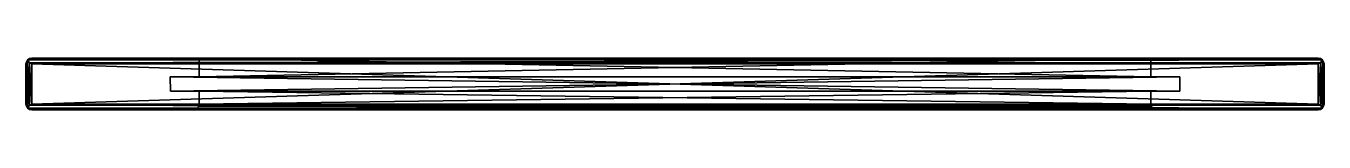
# Model space of a CAD drawing. Header units: centimetres. Extents: x -22.5 to 22.5, y -1.8 to 0.
import ezdxf

# ---------------------------------------------------------------- set-up
doc = ezdxf.new("R2010")
doc.units = ezdxf.units.CM
doc.header["$MEASUREMENT"] = 0
doc.layers.add('CAB_DOOR_GLASS', color=254, linetype='Continuous')
doc.layers.add('CAB_DOORS', color=31, linetype='Continuous')

msp = doc.modelspace()

# ---------------------------------------------------------------- meshes
at = {"layer": 'CAB_DOOR_GLASS', "color": 254}
mesh = msp.add_polyface(dxfattribs=at)
corners = [(-17.493, -1.15, 5.002), (-17.493, -1.15, 61.293), (-17.498, -0.65, 4.998), (-17.498, -0.65, 61.298), (17.498, -1.15, 61.293), (17.502, -0.65, 61.298), (17.498, -1.15, 5.002), (17.502, -0.65, 4.998)]
mesh.append_faces([[corners[k] for k in face] for face in [(2, 1, 3), (3, 4, 5), (5, 6, 7), (7, 0, 2), (1, 6, 4), (5, 2, 3)]], dxfattribs={"vtx0": -1, "color": 254})
mesh.append_faces([[corners[k] for k in face] for face in [(0, 1, 2), (1, 4, 3), (4, 6, 5), (6, 0, 7), (0, 6, 1), (7, 2, 5)]], dxfattribs={"vtx1": -1, "color": 254})
at = {"layer": 'CAB_DOORS', "color": 31}
mesh = msp.add_polyface(dxfattribs=at)
corners = [(-16.7, -1.8, 60.5), (-16.7, -1.8, 5.8), (-16.623, -1.785, 60.423), (-16.623, -1.785, 5.877), (-16.559, -1.741, 60.359), (-16.559, -1.741, 5.941), (-16.515, -1.677, 60.315), (-16.515, -1.677, 5.985), (-16.5, -1.6, 60.3), (-16.5, -1.6, 6), (16.7, -1.8, 5.8), (16.623, -1.785, 5.877), (16.559, -1.741, 5.941), (16.515, -1.677, 5.985), (16.5, -1.6, 6), (16.7, -1.8, 60.5), (16.623, -1.785, 60.423), (16.559, -1.741, 60.359), (16.515, -1.677, 60.315), (16.5, -1.6, 60.3), (16.5, -1.15, 60.3), (-16.5, -1.15, 60.3), (-17.493, -1.15, 61.293), (-17.493, -1.15, 5.002), (-17.498, -0.65, 61.298), (-17.498, -0.65, 4.998), (17.498, -1.15, 61.293), (17.502, -0.65, 61.298), (17.498, -1.15, 5.002), (17.502, -0.65, 4.998), (-16.5, -1.15, 6), (16.5, -1.15, 6), (16.5, -0.65, 6), (16.5, -0.65, 60.3), (-16.5, -0.65, 6), (-16.5, -0.65, 60.3), (16.5, 0, 60.3), (-16.5, 0, 60.3), (-16.5, 0, 6), (16.5, 0, 6), (22.485, -0.123, 0.123), (22.5, -0.2, 0.2), (22.485, -1.677, 0.123), (22.5, -1.6, 0.2), (22.441, -0.059, 0.059), (22.441, -1.741, 0.059), (22.377, -0.163, 0.015), (22.377, -1.637, 0.015), (22.3, -0.2), (22.3, -1.6), (-22.441, -0.059, 0.059), (-22.377, -0.015, 0.163), (22.377, -0.015, 0.163), (22.3, 0, 0.2), (-22.3, 0, 0.2), (-22.3, -0.2), (-22.377, -0.163, 0.015), (-22.3, -1.6), (-22.441, -1.741, 0.059), (-22.377, -1.637, 0.015), (-22.3, -1.8, 0.2), (-22.377, -1.785, 0.163), (22.3, -1.8, 0.2), (22.377, -1.785, 0.163), (-22.485, -0.123, 0.123), (-22.485, -1.677, 0.123), (-22.5, -0.2, 0.2), (-22.5, -1.6, 0.2), (22.377, -1.785, 66.137), (22.441, -1.741, 66.241), (22.3, -1.8, 66.1), (-22.3, -1.8, 66.1), (-22.377, -1.785, 66.137), (-22.441, -1.741, 66.241), (-22.485, -1.677, 66.177), (-22.5, -1.6, 66.1), (-22.5, -0.2, 66.1), (-22.485, -0.123, 66.177), (-22.441, -0.059, 66.241), (-22.377, -0.015, 66.137), (-22.3, 0, 66.1), (22.3, 0, 66.1), (22.377, -0.015, 66.137), (22.441, -0.059, 66.241), (22.485, -0.123, 66.177), (22.5, -0.2, 66.1), (22.5, -1.6, 66.1), (22.485, -1.677, 66.177), (22.377, -0.163, 66.285), (22.377, -1.637, 66.285), (22.3, -0.2, 66.3), (22.3, -1.6, 66.3), (-22.3, -0.2, 66.3), (-22.377, -0.163, 66.285), (-22.3, -1.6, 66.3), (-22.377, -1.637, 66.285)]
mesh.append_faces([[corners[k] for k in face] for face in [(2, 1, 3), (4, 3, 5), (6, 5, 7), (8, 7, 9), (3, 10, 11), (5, 11, 12), (7, 12, 13), (9, 13, 14), (11, 15, 16), (12, 16, 17), (13, 17, 18), (14, 18, 19), (16, 0, 2), (17, 2, 4), (18, 4, 6), (19, 6, 8), (20, 8, 21), (24, 23, 25), (27, 22, 24), (29, 26, 27), (25, 28, 29), (36, 35, 37), (37, 34, 38), (21, 9, 30), (38, 32, 39), (39, 33, 36), (31, 19, 20), (30, 14, 31), (42, 41, 43), (45, 40, 42), (46, 45, 47), (48, 47, 49), (53, 51, 54), (44, 56, 50), (49, 55, 48), (49, 59, 57), (45, 61, 58), (66, 65, 67), (64, 58, 65), (58, 56, 59), (59, 55, 57), (69, 63, 45), (68, 62, 63), (72, 60, 71), (73, 61, 72), (73, 65, 58), (74, 67, 65), (76, 67, 75), (77, 66, 76), (78, 64, 77), (78, 51, 50), (79, 54, 51), (82, 53, 81), (83, 52, 82), (83, 40, 44), (84, 41, 40), (86, 41, 85), (87, 43, 86), (69, 42, 87), (85, 87, 86), (84, 69, 87), (69, 88, 89), (89, 90, 91), (94, 90, 92), (74, 76, 75), (73, 77, 74), (93, 73, 95), (92, 95, 94)]], dxfattribs={"vtx0": -1, "color": 31})
mesh.append_faces([[corners[k] for k in face] for face in [(30, 23, 21), (23, 31, 28), (32, 29, 33), (29, 34, 25), (27, 33, 29), (44, 51, 52), (52, 51, 53), (48, 56, 46), (46, 56, 44), (45, 59, 47), (47, 59, 49), (62, 61, 63), (63, 61, 45), (15, 70, 0), (70, 10, 62), (39, 53, 38), (53, 36, 81), (81, 79, 82), (83, 93, 88), (91, 95, 89), (69, 72, 68)]], dxfattribs={"vtx0": -1, "vtx1": -1, "color": 31})
mesh.append_faces([[corners[k] for k in face] for face in [(28, 31, 20), (26, 20, 21), (25, 34, 35), (24, 35, 33), (62, 10, 1), (60, 1, 0), (81, 36, 37), (80, 37, 38), (79, 83, 82), (93, 90, 88), (95, 69, 89), (72, 70, 68)]], dxfattribs={"vtx0": -1, "vtx2": -1, "color": 31})
mesh.append_faces([[corners[k] for k in face] for face in [(0, 1, 2), (2, 3, 4), (4, 5, 6), (6, 7, 8), (1, 10, 3), (3, 11, 5), (5, 12, 7), (7, 13, 9), (10, 15, 11), (11, 16, 12), (12, 17, 13), (13, 18, 14), (15, 0, 16), (16, 2, 17), (17, 4, 18), (18, 6, 19), (19, 8, 20), (22, 23, 24), (26, 22, 27), (28, 26, 29), (23, 28, 25), (33, 35, 36), (35, 34, 37), (8, 9, 21), (34, 32, 38), (32, 33, 39), (14, 19, 31), (9, 14, 30), (40, 41, 42), (44, 40, 45), (44, 45, 46), (46, 47, 48), (50, 51, 44), (55, 56, 48), (57, 55, 49), (58, 59, 45), (60, 61, 62), (64, 65, 66), (50, 58, 64), (50, 56, 58), (56, 55, 59), (68, 63, 69), (70, 62, 68), (61, 60, 72), (58, 61, 73), (74, 65, 73), (75, 67, 74), (66, 67, 76), (64, 66, 77), (50, 64, 78), (79, 51, 78), (80, 54, 79), (52, 53, 82), (44, 52, 83), (84, 40, 83), (85, 41, 84), (43, 41, 86), (42, 43, 87), (45, 42, 69), (84, 87, 85), (83, 69, 84), (83, 88, 69), (88, 90, 89), (78, 83, 79), (92, 90, 93), (91, 90, 94), (73, 69, 95), (71, 70, 72), (77, 76, 74), (78, 77, 73), (78, 73, 93), (93, 95, 92)]], dxfattribs={"vtx1": -1, "color": 31})
mesh.append_faces([[corners[k] for k in face] for face in [(23, 22, 21), (30, 31, 23), (22, 26, 21), (26, 28, 20), (32, 34, 29), (27, 24, 33), (24, 25, 35), (70, 71, 0), (15, 10, 70), (71, 60, 0), (60, 62, 1), (53, 54, 38), (39, 36, 53), (54, 80, 38), (80, 81, 37)]], dxfattribs={"vtx1": -1, "vtx2": -1, "color": 31})
mesh.append_faces([[corners[k] for k in face] for face in [(81, 80, 79), (83, 78, 93), (91, 94, 95), (69, 73, 72)]], dxfattribs={"vtx2": -1, "color": 31})

doc.saveas('drawing.dxf')
